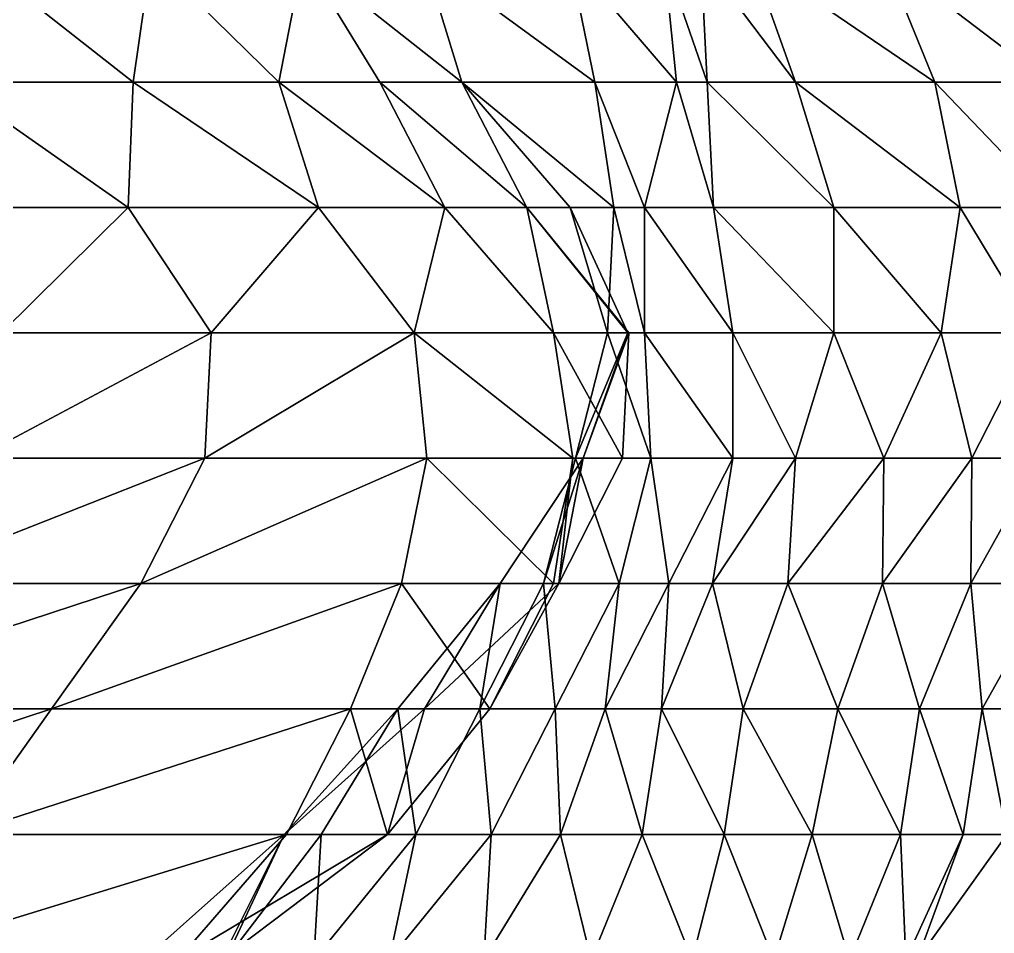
# Model space of a CAD drawing. Header units: metres. Extents: x -137 to 231, y -240 to 234.
# Drawn here: x 12.35 to 59.02, y -34.74 to 9 of the extents above; entities that cross this region are included whole.
import ezdxf

# ---------------------------------------------------------------- set-up
doc = ezdxf.new("R2010")
doc.units = ezdxf.units.M

msp = doc.modelspace()

# ---------------------------------------------------------------- linework, layer by layer
for points in [[(10.150436, 12, -352.0968), (8.984375, 6, -345.84186), (17.791855, 6, -347.68506), (17.791954, 6.0001, -347.68497)], [(18.652252, 12, -354.1165), (10.150436, 12, -352.0968), (17.791855, 6, -347.68506), (17.791954, 6.0001, -347.68497)], [(18.652252, 12, -354.1165), (17.791855, 6, -347.68506), (24.765366, 6, -350.5871), (24.765465, 6.0001, -350.587)], [(25.931442, 12, -356.84204), (18.652252, 12, -354.1165), (24.765366, 6, -350.5871), (24.765465, 6.0001, -350.587)], [(25.931442, 12, -356.84204), (24.765366, 6, -350.5871), (29.59932, 6, -354.72443), (29.599419, 6.0001, -354.72433)], [(25.931442, 12, -356.84204), (33.51628, 6, -359.39114), (31.682343, 12, -360.44998), (31.682442, 12.0001, -360.4499)], [(25.931442, 12, -356.84204), (29.59932, 6, -354.72443), (33.51628, 6, -359.39114), (33.51638, 6.0001, -359.39105)], [(31.682343, 12, -360.44998), (39.878494, 6, -362.64612), (38.65587, 12, -363.352), (38.655968, 12.0001, -363.3519)], [(31.682343, 12, -360.44998), (33.51628, 6, -359.39114), (39.878494, 6, -362.64612), (39.878593, 6.0001, -362.64603)], [(38.65587, 12, -363.352), (43.79547, 6, -367.31287), (43.18416, 12, -367.66583), (43.184258, 12.0001, -367.66574)], [(38.65587, 12, -363.352), (39.878494, 6, -362.64612), (43.79547, 6, -367.31287), (43.79557, 6.0001, -367.31277)], [(43.18416, 12, -367.66583), (45.26718, 6, -373.39136), (44.961533, 12, -373.56784), (44.96163, 12.0001, -373.56775)], [(43.18416, 12, -367.66583), (43.79547, 6, -367.31287), (45.26718, 6, -373.39136), (45.26728, 6.0001, -373.39127)], [(44.961533, 12, -373.56784), (49.489807, 6, -377.88165), (47.35022, 12, -379.11694), (47.35032, 12.0001, -379.11685)], [(44.961533, 12, -373.56784), (45.26718, 6, -373.39136), (49.489807, 6, -377.88165), (49.489906, 6.0001, -377.88156)], [(47.35022, 12, -379.11694), (56.157684, 6, -380.96014), (53.712433, 12, -382.37192), (53.712532, 12.0001, -382.37183)], [(47.35022, 12, -379.11694), (49.489807, 6, -377.88165), (56.157684, 6, -380.96014), (56.157784, 6.0001, -380.96005)], [(53.712433, 12, -382.37192), (61.602936, 6, -384.74457), (60.074646, 12, -385.6269), (60.074745, 12.0001, -385.6268)], [(53.712433, 12, -382.37192), (56.157684, 6, -380.96014), (61.602936, 6, -384.74457), (61.603035, 6.0001, -384.74448)], [(8.984375, 6, -345.84186), (9.346603, 0, -338.70453), (17.542755, 0, -340.90067), (17.542854, 0.0001, -340.90057)], [(17.791855, 6, -347.68506), (8.984375, 6, -345.84186), (17.542755, 0, -340.90067), (17.542854, 0.0001, -340.90057)], [(17.791855, 6, -347.68506), (17.542755, 0, -340.90067), (26.655869, 0, -342.56738), (26.655968, 0.0001, -342.5673)], [(24.765366, 6, -350.5871), (17.791855, 6, -347.68506), (26.655869, 0, -342.56738), (26.655968, 0.0001, -342.5673)], [(24.765366, 6, -350.5871), (26.655869, 0, -342.56738), (32.712433, 0, -345.99884), (32.712532, 0.0001, -345.99875)], [(29.59932, 6, -354.72443), (24.765366, 6, -350.5871), (32.712433, 0, -345.99884), (32.712532, 0.0001, -345.99875)], [(29.59932, 6, -354.72443), (32.712433, 0, -345.99884), (36.62941, 0, -350.6656), (36.62951, 0.0001, -350.6655)], [(33.51628, 6, -359.39114), (29.59932, 6, -354.72443), (36.62941, 0, -350.6656), (36.62951, 0.0001, -350.6655)], [(33.51628, 6, -359.39114), (40.79547, 0, -362.1167), (39.878494, 6, -362.64612), (39.878593, 6.0001, -362.64603)], [(33.51628, 6, -359.39114), (36.62941, 0, -350.6656), (38.712433, 0, -356.39117), (38.712532, 0.0001, -356.39108)], [(33.51628, 6, -359.39114), (38.712433, 0, -356.39117), (40.79547, 0, -362.1167), (40.79557, 0.0001, -362.1166)], [(39.878494, 6, -362.64612), (42.26718, 0, -368.19525), (43.79547, 6, -367.31287), (43.79557, 6.0001, -367.31277)], [(39.878494, 6, -362.64612), (40.79547, 0, -362.1167), (42.26718, 0, -368.19525), (42.26728, 0.0001, -368.19516)], [(43.79547, 6, -367.31287), (42.26718, 0, -368.19525), (45.572845, 0, -373.2149), (45.572945, 0.0001, -373.2148)], [(43.79547, 6, -367.31287), (45.572845, 0, -373.2149), (45.26718, 6, -373.39136), (45.26728, 6.0001, -373.39127)], [(45.26718, 6, -373.39136), (51.323746, 0, -376.8228), (49.489807, 6, -377.88165), (49.489906, 6.0001, -377.88156)], [(45.26718, 6, -373.39136), (45.572845, 0, -373.2149), (51.323746, 0, -376.8228), (51.323845, 0.0001, -376.82272)], [(49.489807, 6, -377.88165), (57.38031, 0, -380.25427), (56.157684, 6, -380.96014), (56.157784, 6.0001, -380.96005)], [(49.489807, 6, -377.88165), (51.323746, 0, -376.8228), (57.38031, 0, -380.25427), (57.38041, 0.0001, -380.25418)], [(56.157684, 6, -380.96014), (61.908585, 0, -384.56808), (61.602936, 6, -384.74457), (61.603035, 6.0001, -384.74448)], [(56.157684, 6, -380.96014), (57.38031, 0, -380.25427), (61.908585, 0, -384.56808), (61.908684, 0.0001, -384.568)], [(11.486191, -6, -337.4692), (17.542755, 0, -340.90067), (9.346603, 0, -338.70453), (9.346704, 0.0001, -338.70444)], [(11.486191, -6, -337.4692), (21.516281, -6, -338.60654), (17.542755, 0, -340.90067), (17.542854, 0.0001, -340.90057)], [(21.516281, -6, -338.60654), (26.655869, 0, -342.56738), (17.542755, 0, -340.90067), (17.542854, 0.0001, -340.90057)], [(21.516281, -6, -338.60654), (31.240707, -6, -339.92035), (26.655869, 0, -342.56738), (26.655968, 0.0001, -342.5673)], [(32.712433, 0, -345.99884), (26.655869, 0, -342.56738), (31.240707, -6, -339.92035), (31.240807, -5.9999, -339.92026)], [(32.712433, 0, -345.99884), (31.240707, -6, -339.92035), (37.908585, -6, -342.99884), (37.908684, -5.9999, -342.99875)], [(36.62941, 0, -350.6656), (32.712433, 0, -345.99884), (37.908585, -6, -342.99884), (37.908684, -5.9999, -342.99875)], [(36.62941, 0, -350.6656), (41.463333, -6, -354.80292), (38.712433, 0, -356.39117), (38.712532, 0.0001, -356.39108)], [(36.62941, 0, -350.6656), (37.908585, -6, -342.99884), (41.519897, -6, -347.84204), (41.519997, -5.9999, -347.84195)], [(36.62941, 0, -350.6656), (41.519897, -6, -347.84204), (41.463333, -6, -354.80292), (41.463432, -5.9999, -354.80283)], [(38.712433, 0, -356.39117), (40.489807, -6, -362.29318), (40.79547, 0, -362.1167), (40.79557, 0.0001, -362.1166)], [(38.712433, 0, -356.39117), (41.463333, -6, -354.80292), (40.489807, -6, -362.29318), (40.489906, -5.9999, -362.2931)], [(40.79547, 0, -362.1167), (40.489807, -6, -362.29318), (42.26718, -6, -368.19525), (42.26728, -5.9999, -368.19516)], [(40.79547, 0, -362.1167), (42.26718, -6, -368.19525), (42.26718, 0, -368.19525), (42.26728, 0.0001, -368.19516)], [(42.26718, 0, -368.19525), (46.489807, -6, -372.6855), (45.572845, 0, -373.2149), (45.572945, 0.0001, -373.2148)], [(42.26718, 0, -368.19525), (42.26718, -6, -368.19525), (46.489807, -6, -372.6855), (46.489906, -5.9999, -372.6854)], [(45.572845, 0, -373.2149), (51.323746, -6, -376.8228), (51.323746, 0, -376.8228), (51.323845, 0.0001, -376.82272)], [(45.572845, 0, -373.2149), (46.489807, -6, -372.6855), (51.323746, -6, -376.8228), (51.323845, -5.9999, -376.82272)], [(51.323746, 0, -376.8228), (56.463333, -6, -380.7837), (57.38031, 0, -380.25427), (57.38041, 0.0001, -380.25418)], [(51.323746, 0, -376.8228), (51.323746, -6, -376.8228), (56.463333, -6, -380.7837), (56.463432, -5.9999, -380.7836)], [(57.38031, 0, -380.25427), (56.463333, -6, -380.7837), (60.991623, -6, -385.09747), (60.991722, -5.9999, -385.09738)], [(57.38031, 0, -380.25427), (60.991623, -6, -385.09747), (61.908585, 0, -384.56808), (61.908684, 0.0001, -384.568)], [(10.263565, -12, -338.1751), (21.210617, -12, -338.78302), (21.516281, -6, -338.60654), (21.51638, -5.9999, -338.60645)], [(10.263565, -12, -338.1751), (21.516281, -6, -338.60654), (11.486191, -6, -337.4692), (11.486291, -5.9999, -337.46912)], [(21.210617, -12, -338.78302), (31.85202, -12, -339.5674), (31.240707, -6, -339.92035), (31.240807, -5.9999, -339.92026)], [(21.210617, -12, -338.78302), (31.240707, -6, -339.92035), (21.516281, -6, -338.60654), (21.51638, -5.9999, -338.60645)], [(31.240707, -6, -339.92035), (38.825546, -12, -342.46942), (37.908585, -6, -342.99884), (37.908684, -5.9999, -342.99875)], [(31.240707, -6, -339.92035), (31.85202, -12, -339.5674), (38.825546, -12, -342.46942), (38.825645, -11.9999, -342.46933)], [(37.908585, -6, -342.99884), (41.21425, -12, -348.01852), (41.519897, -6, -347.84204), (41.519997, -5.9999, -347.84195)], [(37.908585, -6, -342.99884), (38.825546, -12, -342.46942), (41.21425, -12, -348.01852), (41.214348, -11.9999, -348.01843)], [(41.463333, -6, -354.80292), (38.961533, -12, -363.17554), (40.489807, -6, -362.29318), (40.489906, -5.9999, -362.2931)], [(41.463333, -6, -354.80292), (39.323746, -12, -356.0382), (38.961533, -12, -363.17554), (38.96163, -11.9999, -363.17545)], [(40.489807, -6, -362.29318), (38.961533, -12, -363.17554), (42.572845, -12, -368.01877), (42.572945, -11.9999, -368.01868)], [(41.519897, -6, -347.84204), (39.323746, -12, -356.0382), (41.463333, -6, -354.80292), (41.463432, -5.9999, -354.80283)], [(41.519897, -6, -347.84204), (41.21425, -12, -348.01852), (39.323746, -12, -356.0382), (39.323845, -11.9999, -356.03812)], [(40.489807, -6, -362.29318), (42.572845, -12, -368.01877), (42.26718, -6, -368.19525), (42.26728, -5.9999, -368.19516)], [(42.26718, -6, -368.19525), (46.489807, -12, -372.6855), (46.489807, -6, -372.6855), (46.489906, -5.9999, -372.6854)], [(42.26718, -6, -368.19525), (42.572845, -12, -368.01877), (46.489807, -12, -372.6855), (46.489906, -11.9999, -372.6854)], [(46.489807, -6, -372.6855), (49.489807, -12, -377.88165), (51.323746, -6, -376.8228), (51.323845, -5.9999, -376.82272)], [(46.489807, -6, -372.6855), (46.489807, -12, -372.6855), (49.489807, -12, -377.88165), (49.489906, -11.9999, -377.88156)], [(51.323746, -6, -376.8228), (49.489807, -12, -377.88165), (53.712433, -12, -382.37192), (53.712532, -11.9999, -382.37183)], [(51.323746, -6, -376.8228), (53.712433, -12, -382.37192), (56.463333, -6, -380.7837), (56.463432, -5.9999, -380.7836)], [(56.463333, -6, -380.7837), (53.712433, -12, -382.37192), (57.93506, -12, -386.86218), (57.935158, -11.9999, -386.8621)], [(56.463333, -6, -380.7837), (57.93506, -12, -386.86218), (60.991623, -6, -385.09747), (60.991722, -5.9999, -385.09738)], [(60.991623, -6, -385.09747), (57.93506, -12, -386.86218), (61.240707, -12, -391.88187), (61.240807, -11.9999, -391.88177)], [(5.984375, -18, -340.6457), (18.154068, -18, -340.54773), (21.210617, -12, -338.78302), (21.210716, -11.9999, -338.78293)], [(5.984375, -18, -340.6457), (21.210617, -12, -338.78302), (10.263565, -12, -338.1751), (10.263665, -11.9999, -338.17502)], [(18.154068, -18, -340.54773), (30.62941, -18, -340.2733), (31.85202, -12, -339.5674), (31.85212, -11.9999, -339.56732)], [(18.154068, -18, -340.54773), (31.85202, -12, -339.5674), (21.210617, -12, -338.78302), (21.210716, -11.9999, -338.78293)], [(31.85202, -12, -339.5674), (30.62941, -18, -340.2733), (37.908585, -18, -342.99884), (37.908684, -17.9999, -342.99875)], [(31.85202, -12, -339.5674), (37.908585, -18, -342.99884), (38.825546, -12, -342.46942), (38.825645, -11.9999, -342.46933)], [(38.157684, -18, -349.78323), (35.35022, -18, -358.33234), (39.323746, -12, -356.0382), (39.323845, -11.9999, -356.03812)], [(39.323746, -12, -356.0382), (35.35022, -18, -358.33234), (37.433243, -18, -364.0579), (37.433342, -17.9999, -364.0578)], [(39.323746, -12, -356.0382), (37.433243, -18, -364.0579), (38.961533, -12, -363.17554), (38.96163, -11.9999, -363.17545)], [(38.961533, -12, -363.17554), (37.433243, -18, -364.0579), (41.044556, -18, -368.90112), (41.044655, -17.9999, -368.90103)], [(38.825546, -12, -342.46942), (37.908585, -18, -342.99884), (38.157684, -18, -349.78323), (38.157784, -17.9999, -349.78314)], [(38.825546, -12, -342.46942), (38.157684, -18, -349.78323), (41.21425, -12, -348.01852), (41.214348, -11.9999, -348.01843)], [(38.157684, -18, -349.78323), (39.323746, -12, -356.0382), (41.21425, -12, -348.01852), (41.214348, -11.9999, -348.01843)], [(38.961533, -12, -363.17554), (41.044556, -18, -368.90112), (42.572845, -12, -368.01877), (42.572945, -11.9999, -368.01868)], [(42.572845, -12, -368.01877), (41.044556, -18, -368.90112), (43.433243, -18, -374.4502), (43.433342, -17.9999, -374.4501)], [(42.572845, -12, -368.01877), (43.433243, -18, -374.4502), (46.489807, -12, -372.6855), (46.489906, -11.9999, -372.6854)], [(46.489807, -12, -372.6855), (43.433243, -18, -374.4502), (45.51628, -18, -380.17578), (45.51638, -17.9999, -380.1757)], [(46.489807, -12, -372.6855), (45.51628, -18, -380.17578), (49.489807, -12, -377.88165), (49.489906, -11.9999, -377.88156)], [(49.489807, -12, -377.88165), (45.51628, -18, -380.17578), (49.127594, -18, -385.01898), (49.127693, -17.9999, -385.0189)], [(49.489807, -12, -377.88165), (49.127594, -18, -385.01898), (53.712433, -12, -382.37192), (53.712532, -11.9999, -382.37183)], [(53.712433, -12, -382.37192), (49.127594, -18, -385.01898), (53.65587, -18, -389.33276), (53.655968, -17.9999, -389.33267)], [(53.712433, -12, -382.37192), (53.65587, -18, -389.33276), (57.93506, -12, -386.86218), (57.935158, -11.9999, -386.8621)], [(57.93506, -12, -386.86218), (53.65587, -18, -389.33276), (57.878494, -18, -393.82306), (57.878593, -17.9999, -393.82297)], [(57.93506, -12, -386.86218), (57.878494, -18, -393.82306), (61.240707, -12, -391.88187), (61.240807, -11.9999, -391.88177)], [(61.240707, -12, -391.88187), (57.878494, -18, -393.82306), (61.79547, -18, -398.48978), (61.79557, -17.9999, -398.4897)], [(-0.128738, -24, -344.1751), (13.874878, -24, -343.0183), (18.154068, -18, -340.54773), (18.154167, -17.9999, -340.54764)], [(-0.128738, -24, -344.1751), (18.154068, -18, -340.54773), (5.984375, -18, -340.6457), (5.984475, -17.9999, -340.6456)], [(13.874878, -24, -343.0183), (28.184158, -24, -341.68506), (30.62941, -18, -340.2733), (30.629509, -17.9999, -340.2732)], [(13.874878, -24, -343.0183), (30.62941, -18, -340.2733), (18.154068, -18, -340.54773), (18.154167, -17.9999, -340.54764)], [(30.62941, -18, -340.2733), (28.184158, -24, -341.68506), (34.85202, -24, -344.76355), (34.85212, -23.9999, -344.76346)], [(31.738907, -24, -353.48914), (30.459717, -24, -361.15585), (35.35022, -18, -358.33234), (35.35032, -17.9999, -358.33224)], [(35.35022, -18, -358.33234), (30.459717, -24, -361.15585), (34.376694, -24, -365.8226), (34.376793, -23.9999, -365.8225)], [(30.62941, -18, -340.2733), (34.85202, -24, -344.76355), (37.908585, -18, -342.99884), (37.908684, -17.9999, -342.99875)], [(34.85202, -24, -344.76355), (31.738907, -24, -353.48914), (38.157684, -18, -349.78323), (38.157784, -17.9999, -349.78314)], [(31.738907, -24, -353.48914), (35.35022, -18, -358.33234), (38.157684, -18, -349.78323), (38.157784, -17.9999, -349.78314)], [(35.35022, -18, -358.33234), (34.376694, -24, -365.8226), (37.433243, -18, -364.0579), (37.433342, -17.9999, -364.0578)], [(37.433243, -18, -364.0579), (34.376694, -24, -365.8226), (37.98799, -24, -370.66583), (37.98809, -23.9999, -370.66574)], [(34.85202, -24, -344.76355), (38.157684, -18, -349.78323), (37.908585, -18, -342.99884), (37.908684, -17.9999, -342.99875)], [(37.433243, -18, -364.0579), (37.98799, -24, -370.66583), (41.044556, -18, -368.90112), (41.044655, -17.9999, -368.90103)], [(41.044556, -18, -368.90112), (37.98799, -24, -370.66583), (40.376694, -24, -376.2149), (40.376793, -23.9999, -376.2148)], [(41.044556, -18, -368.90112), (40.376694, -24, -376.2149), (43.433243, -18, -374.4502), (43.433342, -17.9999, -374.4501)], [(43.433243, -18, -374.4502), (40.376694, -24, -376.2149), (43.07103, -24, -381.58752), (43.07113, -23.9999, -381.58743)], [(43.433243, -18, -374.4502), (43.07103, -24, -381.58752), (45.51628, -18, -380.17578), (45.51638, -17.9999, -380.1757)], [(45.51628, -18, -380.17578), (43.07103, -24, -381.58752), (46.98799, -24, -386.25427), (46.98809, -23.9999, -386.25418)], [(45.51628, -18, -380.17578), (46.98799, -24, -386.25427), (49.127594, -18, -385.01898), (49.127693, -17.9999, -385.0189)], [(49.127594, -18, -385.01898), (46.98799, -24, -386.25427), (51.51628, -24, -390.56808), (51.51638, -23.9999, -390.568)], [(49.127594, -18, -385.01898), (51.51628, -24, -390.56808), (53.65587, -18, -389.33276), (53.655968, -17.9999, -389.33267)], [(53.65587, -18, -389.33276), (51.51628, -24, -390.56808), (55.433243, -24, -395.2348), (55.433342, -23.9999, -395.2347)], [(53.65587, -18, -389.33276), (55.433243, -24, -395.2348), (57.878494, -18, -393.82306), (57.878593, -17.9999, -393.82297)], [(57.878494, -18, -393.82306), (55.433243, -24, -395.2348), (58.433243, -24, -400.43097), (58.433342, -23.9999, -400.43088)], [(57.878494, -18, -393.82306), (58.433243, -24, -400.43097), (61.79547, -18, -398.48978), (61.79557, -17.9999, -398.4897)], [(61.79547, -18, -398.48978), (58.433243, -24, -400.43097), (62.961533, -24, -404.74475), (62.96163, -23.9999, -404.74466)], [(-4.407928, -30, -346.6457), (9.595688, -30, -345.4889), (13.874878, -24, -343.0183), (13.874978, -23.9999, -343.01822)], [(-4.407928, -30, -346.6457), (13.874878, -24, -343.0183), (-0.128738, -24, -344.1751), (-0.128638, -23.9999, -344.17502)], [(9.595688, -30, -345.4889), (25.127594, -30, -343.44977), (28.184158, -24, -341.68506), (28.184258, -23.9999, -341.68497)], [(9.595688, -30, -345.4889), (28.184158, -24, -341.68506), (13.874878, -24, -343.0183), (13.874978, -23.9999, -343.01822)], [(29.961533, -30, -347.5871), (25.01448, -30, -357.37146), (31.738907, -24, -353.48914), (31.739006, -23.9999, -353.48904)], [(25.01448, -30, -357.37146), (26.791855, -30, -363.2735), (30.459717, -24, -361.15585), (30.459816, -23.9999, -361.15576)], [(25.01448, -30, -357.37146), (30.459717, -24, -361.15585), (31.738907, -24, -353.48914), (31.739006, -23.9999, -353.48904)], [(28.184158, -24, -341.68506), (25.127594, -30, -343.44977), (29.961533, -30, -347.5871), (29.961632, -29.9999, -347.587)], [(30.459717, -24, -361.15585), (26.791855, -30, -363.2735), (31.32013, -30, -367.5873), (31.320229, -29.9999, -367.58722)], [(28.184158, -24, -341.68506), (29.961533, -30, -347.5871), (34.85202, -24, -344.76355), (34.85212, -23.9999, -344.76346)], [(29.961533, -30, -347.5871), (31.738907, -24, -353.48914), (34.85202, -24, -344.76355), (34.85212, -23.9999, -344.76346)], [(30.459717, -24, -361.15585), (31.32013, -30, -367.5873), (34.376694, -24, -365.8226), (34.376793, -23.9999, -365.8225)], [(34.376694, -24, -365.8226), (31.32013, -30, -367.5873), (34.931442, -30, -372.43054), (34.93154, -29.9999, -372.43045)], [(34.376694, -24, -365.8226), (34.931442, -30, -372.43054), (37.98799, -24, -370.66583), (37.98809, -23.9999, -370.66574)], [(37.98799, -24, -370.66583), (34.931442, -30, -372.43054), (38.237106, -30, -377.4502), (38.237206, -29.9999, -377.4501)], [(37.98799, -24, -370.66583), (38.237106, -30, -377.4502), (40.376694, -24, -376.2149), (40.376793, -23.9999, -376.2148)], [(40.376694, -24, -376.2149), (38.237106, -30, -377.4502), (42.154068, -30, -382.11694), (42.154167, -29.9999, -382.11685)], [(40.376694, -24, -376.2149), (42.154068, -30, -382.11694), (43.07103, -24, -381.58752), (43.07113, -23.9999, -381.58743)], [(43.07103, -24, -381.58752), (42.154068, -30, -382.11694), (46.07103, -30, -386.7837), (46.07113, -29.9999, -386.7836)], [(43.07103, -24, -381.58752), (46.07103, -30, -386.7837), (46.98799, -24, -386.25427), (46.98809, -23.9999, -386.25418)], [(46.98799, -24, -386.25427), (46.07103, -30, -386.7837), (50.293655, -30, -391.27396), (50.293755, -29.9999, -391.27386)], [(46.98799, -24, -386.25427), (50.293655, -30, -391.27396), (51.51628, -24, -390.56808), (51.51638, -23.9999, -390.568)], [(51.51628, -24, -390.56808), (50.293655, -30, -391.27396), (54.51628, -30, -395.76422), (54.51638, -29.9999, -395.76413)], [(51.51628, -24, -390.56808), (54.51628, -30, -395.76422), (55.433243, -24, -395.2348), (55.433342, -23.9999, -395.2347)], [(55.433243, -24, -395.2348), (54.51628, -30, -395.76422), (57.51628, -30, -400.9604), (57.51638, -29.9999, -400.9603)], [(55.433243, -24, -395.2348), (57.51628, -30, -400.9604), (58.433243, -24, -400.43097), (58.433342, -23.9999, -400.43088)], [(58.433243, -24, -400.43097), (57.51628, -30, -400.9604), (59.59932, -30, -406.68594), (59.59942, -29.9999, -406.68585)], [(58.433243, -24, -400.43097), (59.59932, -30, -406.68594), (62.961533, -24, -404.74475), (62.96163, -23.9999, -404.74466)], [(5.622162, -36, -347.78302), (19.931442, -36, -346.44977), (25.127594, -30, -343.44977), (25.127693, -29.9999, -343.44968)], [(5.622162, -36, -347.78302), (25.127594, -30, -343.44977), (9.595688, -30, -345.4889), (9.595788, -29.9999, -345.4888)], [(22.01448, -36, -352.17532), (18.29004, -36, -361.25385), (25.01448, -30, -357.37146), (25.01458, -29.9999, -357.37137)], [(25.01448, -30, -357.37146), (18.29004, -36, -361.25385), (22.207, -36, -365.92056), (22.2071, -35.9999, -365.92047)], [(19.931442, -36, -346.44977), (22.01448, -36, -352.17532), (29.961533, -30, -347.5871), (29.961632, -29.9999, -347.587)], [(19.931442, -36, -346.44977), (29.961533, -30, -347.5871), (25.127594, -30, -343.44977), (25.127693, -29.9999, -343.44968)], [(22.01448, -36, -352.17532), (25.01448, -30, -357.37146), (29.961533, -30, -347.5871), (29.961632, -29.9999, -347.587)], [(25.01448, -30, -357.37146), (22.207, -36, -365.92056), (26.791855, -30, -363.2735), (26.791954, -29.9999, -363.2734)], [(26.791855, -30, -363.2735), (22.207, -36, -365.92056), (26.429626, -36, -370.41083), (26.429726, -35.9999, -370.41074)], [(26.791855, -30, -363.2735), (26.429626, -36, -370.41083), (31.32013, -30, -367.5873), (31.320229, -29.9999, -367.58722)], [(31.32013, -30, -367.5873), (26.429626, -36, -370.41083), (30.04094, -36, -375.25406), (30.041039, -35.9999, -375.25397)], [(31.32013, -30, -367.5873), (30.04094, -36, -375.25406), (34.931442, -30, -372.43054), (34.93154, -29.9999, -372.43045)], [(34.931442, -30, -372.43054), (30.04094, -36, -375.25406), (34.56923, -36, -379.56784), (34.56933, -35.9999, -379.56775)], [(34.931442, -30, -372.43054), (34.56923, -36, -379.56784), (38.237106, -30, -377.4502), (38.237206, -29.9999, -377.4501)], [(38.237106, -30, -377.4502), (34.56923, -36, -379.56784), (39.708817, -36, -383.52872), (39.708916, -35.9999, -383.52863)], [(38.237106, -30, -377.4502), (39.708817, -36, -383.52872), (42.154068, -30, -382.11694), (42.154167, -29.9999, -382.11685)], [(42.154068, -30, -382.11694), (39.708817, -36, -383.52872), (44.542755, -36, -387.66602), (44.542854, -35.9999, -387.66592)], [(42.154068, -30, -382.11694), (44.542755, -36, -387.66602), (46.07103, -30, -386.7837), (46.07113, -29.9999, -386.7836)], [(46.07103, -30, -386.7837), (44.542755, -36, -387.66602), (48.459717, -36, -392.33276), (48.459816, -35.9999, -392.33267)], [(46.07103, -30, -386.7837), (48.459717, -36, -392.33276), (50.293655, -30, -391.27396), (50.293755, -29.9999, -391.27386)], [(50.293655, -30, -391.27396), (48.459717, -36, -392.33276), (52.07103, -36, -397.17596), (52.07113, -35.9999, -397.17587)], [(50.293655, -30, -391.27396), (52.07103, -36, -397.17596), (54.51628, -30, -395.76422), (54.51638, -29.9999, -395.76413)], [(54.51628, -30, -395.76422), (52.07103, -36, -397.17596), (54.765366, -36, -402.5486), (54.765465, -35.9999, -402.54852)], [(54.51628, -30, -395.76422), (54.765366, -36, -402.5486), (57.51628, -30, -400.9604), (57.51638, -29.9999, -400.9603)], [(57.51628, -30, -400.9604), (54.765366, -36, -402.5486), (55.32013, -36, -409.15652), (55.32023, -35.9999, -409.15643)], [(57.51628, -30, -400.9604), (55.32013, -36, -409.15652), (59.59932, -30, -406.68594), (59.59942, -29.9999, -406.68585)], [(59.59932, -30, -406.68594), (55.32013, -36, -409.15652), (62.90497, -36, -411.70563), (62.905067, -35.9999, -411.70554)]]:
    msp.add_3dface(points)

doc.saveas('drawing.dxf')
